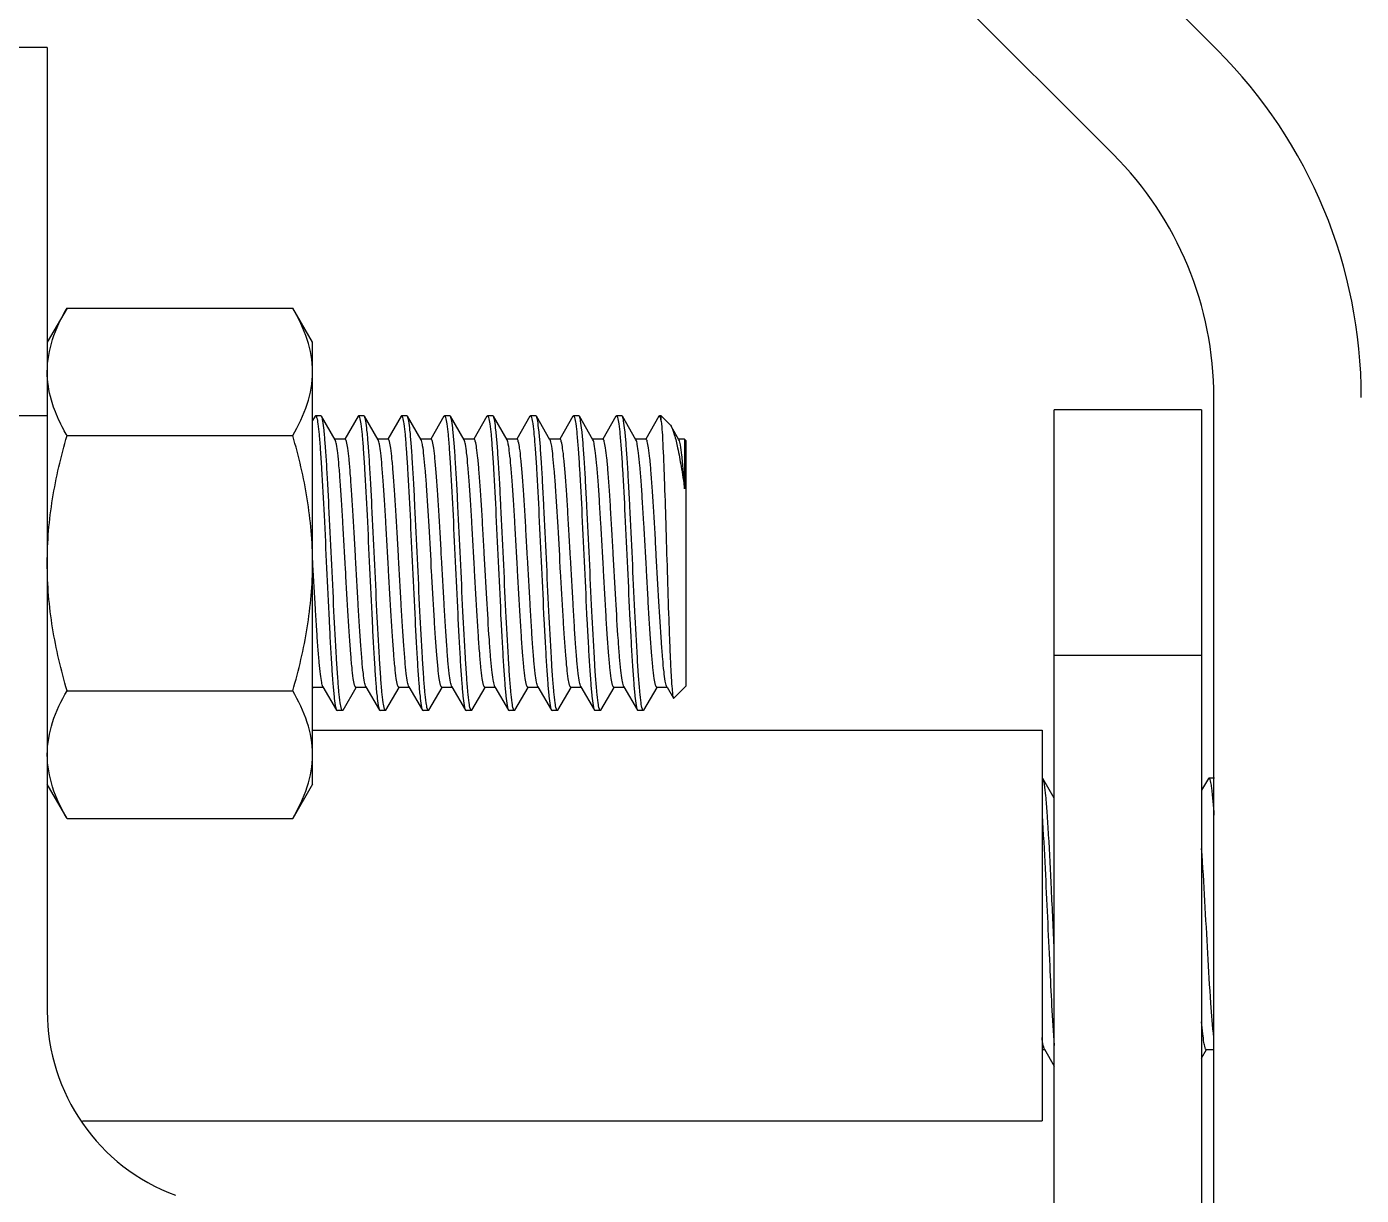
# Model space of a CAD drawing. Extents: x 1382187 to 1725648, y 860327 to 1571294.
# Drawn here: x 1528066 to 1528697, y 1248418 to 1248971 of the extents above; entities that cross this region are included whole.
import ezdxf

# ---------------------------------------------------------------- set-up
doc = ezdxf.new("R2010")
doc.units = 0
doc.header["$LTSCALE"] = 1000
doc.header["$MEASUREMENT"] = 0

msp = doc.modelspace()

# ---------------------------------------------------------------- linework, layer by layer
at = {"linetype": 'Continuous'}
for p, q in [((1528332.83, 1249255.82), (1528629.04, 1248959.62)), ((1528579.75, 1248910.33), (1528283.54, 1249206.54)), ((1528075.62, 1248960.87), (1528005.93, 1248960.87)), ((1528075.62, 1248960.87), (1528075.62, 1248505.18)), ((1528084.96, 1248837.62), (1528075.62, 1248821.45)), ((1528084.96, 1248837.62), (1528191.74, 1248837.62)), ((1528201.08, 1248821.45), (1528191.74, 1248837.62)), ((1528201.08, 1248612.41), (1528201.08, 1248821.45)), ((1528627.38, 1248301.66), (1528627.38, 1248795.34)), ((1528551.88, 1248032.53), (1528551.88, 1248789.53)), ((1528621.58, 1248789.53), (1528551.88, 1248789.53)), ((1528621.58, 1248789.53), (1528621.58, 1247720.86)), ((1528075.62, 1248786.63), (1528005.93, 1248786.63)), ((1528202.26, 1248786.4), (1528201.08, 1248784.36)), ((1528202.26, 1248786.4), (1528202.52, 1248786.63)), ((1528205.06, 1248786.63), (1528202.52, 1248786.63)), ((1528205.06, 1248786.63), (1528202.52, 1248786.63)), ((1528202.52, 1248786.63), (1528202.56, 1248786.62)), ((1528205.32, 1248786.4), (1528205.06, 1248786.63)), ((1528211.74, 1248775.33), (1528205.32, 1248786.4)), ((1528222.59, 1248786.4), (1528216.36, 1248775.66)), ((1528222.59, 1248786.4), (1528222.85, 1248786.63)), ((1528225.39, 1248786.63), (1528222.85, 1248786.63)), ((1528225.39, 1248786.63), (1528222.85, 1248786.63)), ((1528222.85, 1248786.63), (1528222.89, 1248786.62)), ((1528225.65, 1248786.4), (1528225.39, 1248786.63)), ((1528232.07, 1248775.33), (1528225.65, 1248786.4)), ((1528242.92, 1248786.4), (1528236.69, 1248775.66)), ((1528242.92, 1248786.4), (1528243.18, 1248786.63)), ((1528245.72, 1248786.63), (1528243.18, 1248786.63)), ((1528245.72, 1248786.63), (1528243.18, 1248786.63)), ((1528243.18, 1248786.63), (1528243.22, 1248786.62)), ((1528245.98, 1248786.4), (1528245.72, 1248786.63)), ((1528252.4, 1248775.33), (1528245.98, 1248786.4)), ((1528263.25, 1248786.4), (1528257.02, 1248775.66)), ((1528263.25, 1248786.4), (1528263.51, 1248786.63)), ((1528266.05, 1248786.63), (1528263.51, 1248786.63)), ((1528266.05, 1248786.63), (1528263.51, 1248786.63)), ((1528263.51, 1248786.63), (1528263.55, 1248786.62)), ((1528266.31, 1248786.4), (1528266.05, 1248786.63)), ((1528272.73, 1248775.33), (1528266.31, 1248786.4)), ((1528283.58, 1248786.4), (1528277.35, 1248775.66)), ((1528283.58, 1248786.4), (1528283.84, 1248786.63)), ((1528286.38, 1248786.63), (1528283.84, 1248786.63)), ((1528286.38, 1248786.63), (1528283.84, 1248786.63)), ((1528283.84, 1248786.63), (1528283.87, 1248786.62)), ((1528286.64, 1248786.4), (1528286.38, 1248786.63)), ((1528293.06, 1248775.33), (1528286.64, 1248786.4)), ((1528303.9, 1248786.4), (1528297.68, 1248775.66)), ((1528303.9, 1248786.4), (1528304.16, 1248786.63)), ((1528306.7, 1248786.63), (1528304.16, 1248786.63)), ((1528306.7, 1248786.63), (1528304.16, 1248786.63)), ((1528304.16, 1248786.63), (1528304.2, 1248786.62)), ((1528306.96, 1248786.4), (1528306.7, 1248786.63)), ((1528313.38, 1248775.33), (1528306.96, 1248786.4)), ((1528324.23, 1248786.4), (1528318, 1248775.66)), ((1528324.23, 1248786.4), (1528324.49, 1248786.63)), ((1528327.03, 1248786.63), (1528324.49, 1248786.63)), ((1528327.03, 1248786.63), (1528324.49, 1248786.63)), ((1528324.49, 1248786.63), (1528324.53, 1248786.62)), ((1528327.29, 1248786.4), (1528327.03, 1248786.63)), ((1528333.71, 1248775.33), (1528327.29, 1248786.4)), ((1528344.56, 1248786.4), (1528338.33, 1248775.66)), ((1528344.56, 1248786.4), (1528344.82, 1248786.63)), ((1528347.36, 1248786.63), (1528344.82, 1248786.63)), ((1528347.36, 1248786.63), (1528344.82, 1248786.63)), ((1528344.82, 1248786.63), (1528344.86, 1248786.62)), ((1528347.62, 1248786.4), (1528347.36, 1248786.63)), ((1528354.04, 1248775.33), (1528347.62, 1248786.4)), ((1528364.89, 1248786.4), (1528358.66, 1248775.66)), ((1528365.15, 1248786.63), (1528364.89, 1248786.4)), ((1528366.02, 1248786.63), (1528365.15, 1248786.63)), ((1528369.96, 1248782.69), (1528366.02, 1248786.63)), ((1528366.02, 1248784.08), (1528366.02, 1248786.63)), ((1528084.96, 1248777.28), (1528191.74, 1248777.28)), ((1528374.37, 1248775.33), (1528370.62, 1248781.79)), ((1528216.48, 1248775.59), (1528211.59, 1248775.59)), ((1528236.81, 1248775.59), (1528231.92, 1248775.59)), ((1528257.14, 1248775.59), (1528252.25, 1248775.59)), ((1528252.55, 1248774.99), (1528252.4, 1248775.33)), ((1528277.46, 1248775.59), (1528272.57, 1248775.59)), ((1528297.79, 1248775.59), (1528292.9, 1248775.59)), ((1528318.12, 1248775.59), (1528313.23, 1248775.59)), ((1528313.57, 1248774.9), (1528313.38, 1248775.33)), ((1528338.45, 1248775.59), (1528333.56, 1248775.59)), ((1528358.78, 1248775.59), (1528353.89, 1248775.59)), ((1528377.06, 1248775.59), (1528374.21, 1248775.59)), ((1528377.64, 1248775.01), (1528377.06, 1248775.59)), ((1528377.06, 1248775.59), (1528377.06, 1248752.13)), ((1528377.64, 1248775.01), (1528377.64, 1248658.85)), ((1528201.23, 1248716.94), (1528201.08, 1248719.77)), ((1528201.27, 1248716.21), (1528201.23, 1248716.94)), ((1528621.58, 1248673.37), (1528551.88, 1248673.37)), ((1528084.96, 1248656.59), (1528191.74, 1248656.59)), ((1528201.08, 1248657.67), (1528201.39, 1248658.2)), ((1528201.27, 1248658.27), (1528206.16, 1248658.27)), ((1528206.01, 1248658.54), (1528212.43, 1248647.46)), ((1528215.49, 1248647.46), (1528221.71, 1248658.2)), ((1528221.6, 1248658.27), (1528226.49, 1248658.27)), ((1528226.34, 1248658.54), (1528232.76, 1248647.46)), ((1528235.82, 1248647.46), (1528242.04, 1248658.2)), ((1528241.93, 1248658.27), (1528246.82, 1248658.27)), ((1528246.66, 1248658.54), (1528253.08, 1248647.46)), ((1528256.14, 1248647.46), (1528262.37, 1248658.2)), ((1528262.26, 1248658.27), (1528267.15, 1248658.27)), ((1528266.99, 1248658.54), (1528273.41, 1248647.46)), ((1528276.47, 1248647.46), (1528282.7, 1248658.2)), ((1528282.58, 1248658.27), (1528287.47, 1248658.27)), ((1528287.32, 1248658.54), (1528293.74, 1248647.46)), ((1528296.8, 1248647.46), (1528303.03, 1248658.2)), ((1528302.91, 1248658.27), (1528307.8, 1248658.27)), ((1528307.65, 1248658.54), (1528314.07, 1248647.46)), ((1528317.13, 1248647.46), (1528323.35, 1248658.2)), ((1528323.24, 1248658.27), (1528328.13, 1248658.27)), ((1528327.98, 1248658.54), (1528334.4, 1248647.46)), ((1528337.46, 1248647.46), (1528343.68, 1248658.2)), ((1528343.57, 1248658.27), (1528348.46, 1248658.27)), ((1528348.3, 1248658.54), (1528348.12, 1248658.95)), ((1528348.3, 1248658.54), (1528354.72, 1248647.46)), ((1528357.78, 1248647.46), (1528364.01, 1248658.2)), ((1528363.9, 1248658.27), (1528368.79, 1248658.27)), ((1528368.63, 1248658.54), (1528368.53, 1248658.74)), ((1528368.63, 1248658.54), (1528368.79, 1248658.27)), ((1528368.79, 1248658.27), (1528371.73, 1248653.19)), ((1528377.64, 1248658.85), (1528371.91, 1248653.12)), ((1528371.73, 1248653.19), (1528371.91, 1248653.12)), ((1528212.43, 1248647.46), (1528212.69, 1248647.24)), ((1528215.23, 1248647.24), (1528212.69, 1248647.24)), ((1528215.23, 1248647.24), (1528212.69, 1248647.24)), ((1528215.23, 1248647.24), (1528215.19, 1248647.24)), ((1528215.49, 1248647.46), (1528215.23, 1248647.24)), ((1528232.76, 1248647.46), (1528233.02, 1248647.24)), ((1528235.56, 1248647.24), (1528233.02, 1248647.24)), ((1528235.56, 1248647.24), (1528233.02, 1248647.24)), ((1528235.56, 1248647.24), (1528235.52, 1248647.24)), ((1528235.82, 1248647.46), (1528235.56, 1248647.24)), ((1528253.08, 1248647.46), (1528253.34, 1248647.24)), ((1528255.88, 1248647.24), (1528253.34, 1248647.24)), ((1528255.88, 1248647.24), (1528253.34, 1248647.24)), ((1528255.88, 1248647.24), (1528255.85, 1248647.24)), ((1528256.14, 1248647.46), (1528255.88, 1248647.24)), ((1528273.41, 1248647.46), (1528273.67, 1248647.24)), ((1528276.21, 1248647.24), (1528273.67, 1248647.24)), ((1528276.21, 1248647.24), (1528273.67, 1248647.24)), ((1528276.21, 1248647.24), (1528276.17, 1248647.24)), ((1528276.47, 1248647.46), (1528276.21, 1248647.24)), ((1528293.74, 1248647.46), (1528294, 1248647.24)), ((1528296.54, 1248647.24), (1528294, 1248647.24)), ((1528296.54, 1248647.24), (1528294, 1248647.24)), ((1528296.54, 1248647.24), (1528296.5, 1248647.24)), ((1528296.8, 1248647.46), (1528296.54, 1248647.24)), ((1528314.07, 1248647.46), (1528314.33, 1248647.24)), ((1528316.87, 1248647.24), (1528314.33, 1248647.24)), ((1528316.87, 1248647.24), (1528314.33, 1248647.24)), ((1528316.87, 1248647.24), (1528316.83, 1248647.24)), ((1528317.13, 1248647.46), (1528316.87, 1248647.24)), ((1528334.4, 1248647.46), (1528334.66, 1248647.24)), ((1528337.2, 1248647.24), (1528334.66, 1248647.24)), ((1528337.2, 1248647.24), (1528334.66, 1248647.24)), ((1528337.2, 1248647.24), (1528337.16, 1248647.24)), ((1528337.46, 1248647.46), (1528337.2, 1248647.24)), ((1528354.72, 1248647.46), (1528354.98, 1248647.24)), ((1528357.52, 1248647.24), (1528354.98, 1248647.24)), ((1528357.52, 1248647.24), (1528354.98, 1248647.24)), ((1528357.52, 1248647.24), (1528357.49, 1248647.24)), ((1528357.78, 1248647.46), (1528357.52, 1248647.24)), ((1528201.08, 1248637.94), (1528546.07, 1248637.94)), ((1528546.07, 1248637.94), (1528546.07, 1248453.25)), ((1528084.96, 1248596.24), (1528075.62, 1248612.41)), ((1528201.08, 1248612.41), (1528191.74, 1248596.24)), ((1528546.53, 1248615.07), (1528546.27, 1248615.29)), ((1528551.88, 1248605.83), (1528546.53, 1248615.07)), ((1528624.78, 1248615.07), (1528621.58, 1248609.54)), ((1528624.78, 1248615.07), (1528625.04, 1248615.29)), ((1528627.58, 1248615.29), (1528625.04, 1248615.29)), ((1528627.58, 1248615.29), (1528625.04, 1248615.29)), ((1528084.96, 1248596.24), (1528191.74, 1248596.24)), ((1528546.07, 1248486.94), (1528547.52, 1248486.94)), ((1528547.21, 1248487.2), (1528551.88, 1248479.14)), ((1528621.58, 1248482.86), (1528623.94, 1248486.94)), ((1528623.78, 1248486.94), (1528627.38, 1248486.94)), ((1528092.31, 1248453.25), (1528546.07, 1248453.25))]:
    msp.add_line(p, q, dxfattribs=at)
for centre, radius, start, end in [((1528464.76, 1248795.34), 232.32, 0, 45), ((1528464.76, 1248795.34), 162.62, 0, 45), ((1528168.55, 1248505.18), 162.62, 180, 249.68249), ((1528168.55, 1248505.18), 92.93, 180, 249.68249)]:
    msp.add_arc(centre, radius, start, end, dxfattribs=at)
for points, knots in [([(1528075.62, 1248807.45), (1528075.62, 1248812.6), (1528077.55, 1248823.26), (1528082.23, 1248832.89), (1528084.96, 1248837.62)], [0, 0, 0, 0, 0.485069, 1, 1, 1, 1]), ([(1528201.08, 1248807.45), (1528201.08, 1248812.6), (1528199.15, 1248823.26), (1528194.48, 1248832.89), (1528191.74, 1248837.62)], [0, 0, 0, 0, 0.485069, 1, 1, 1, 1]), ([(1528079.03, 1248789.66), (1528078.49, 1248791.11), (1528076.57, 1248796.85), (1528075.62, 1248802.94), (1528075.62, 1248807.45)], [0, 0, 0, 0, 0.255881, 1, 1, 1, 1]), ([(1528191.74, 1248777.28), (1528194.48, 1248782.01), (1528199.15, 1248791.64), (1528201.08, 1248802.3), (1528201.08, 1248807.45)], [0, 0, 0, 0, 0.514931, 1, 1, 1, 1]), ([(1528084.96, 1248777.28), (1528084.38, 1248778.29), (1528082.15, 1248782.29), (1528080.22, 1248786.46), (1528079.03, 1248789.66)], [0, 0, 0, 0, 0.255395, 1, 1, 1, 1]), ([(1528202.56, 1248786.62), (1528202.6, 1248786.61), (1528202.85, 1248786.43), (1528202.92, 1248786.12), (1528203, 1248785.88)], [0, 0, 0, 0, 0.14607, 1, 1, 1, 1]), ([(1528203, 1248785.88), (1528203.3, 1248784.92), (1528203.7, 1248782.18), (1528204.27, 1248777.08), (1528204.82, 1248769.97), (1528205.65, 1248757.26), (1528206.6, 1248738.62), (1528207.71, 1248714.73), (1528208.65, 1248694.45), (1528209.45, 1248679.18), (1528210.02, 1248669.35), (1528210.6, 1248661.11), (1528211.12, 1248654.68), (1528211.73, 1248650.38), (1528212.05, 1248648.11), (1528212.43, 1248647.46)], [0, 0, 0, 0, 0.021893, 0.059338, 0.11121, 0.175832, 0.33449, 0.514559, 0.692469, 0.77323, 0.844901, 0.90513, 0.951948, 0.983856, 1, 1, 1, 1]), ([(1528214.76, 1248647.98), (1528214.45, 1248648.94), (1528214.05, 1248651.68), (1528213.48, 1248656.78), (1528212.93, 1248663.88), (1528212.1, 1248676.59), (1528211.15, 1248695.24), (1528210.05, 1248719.12), (1528209.1, 1248739.41), (1528208.3, 1248754.68), (1528207.74, 1248764.51), (1528207.15, 1248772.75), (1528206.64, 1248779.19), (1528206.02, 1248783.48), (1528205.7, 1248785.76), (1528205.32, 1248786.4)], [0, 0, 0, 0, 0.02187, 0.059297, 0.111154, 0.175764, 0.334422, 0.514507, 0.692435, 0.773208, 0.844889, 0.905123, 0.951944, 0.983855, 1, 1, 1, 1]), ([(1528222.89, 1248786.62), (1528222.93, 1248786.61), (1528223.17, 1248786.43), (1528223.25, 1248786.13), (1528223.32, 1248785.89)], [0, 0, 0, 0, 0.146483, 1, 1, 1, 1]), ([(1528223.32, 1248785.89), (1528223.63, 1248784.93), (1528224.03, 1248782.2), (1528224.6, 1248777.1), (1528225.15, 1248770), (1528225.97, 1248757.29), (1528226.93, 1248738.65), (1528228.03, 1248714.76), (1528228.98, 1248694.47), (1528229.77, 1248679.2), (1528230.34, 1248669.36), (1528230.93, 1248661.12), (1528231.44, 1248654.68), (1528232.06, 1248650.38), (1528232.38, 1248648.11), (1528232.76, 1248647.46)], [0, 0, 0, 0, 0.021833, 0.05923, 0.111064, 0.175659, 0.33431, 0.514413, 0.692368, 0.773157, 0.844855, 0.905103, 0.951934, 0.983852, 1, 1, 1, 1]), ([(1528235.08, 1248647.98), (1528234.78, 1248648.95), (1528234.38, 1248651.68), (1528233.81, 1248656.79), (1528233.26, 1248663.89), (1528232.43, 1248676.6), (1528231.48, 1248695.24), (1528230.37, 1248719.13), (1528229.43, 1248739.41), (1528228.63, 1248754.68), (1528228.06, 1248764.51), (1528227.48, 1248772.75), (1528226.96, 1248779.19), (1528226.35, 1248783.48), (1528226.03, 1248785.76), (1528225.65, 1248786.4)], [0, 0, 0, 0, 0.02189, 0.059333, 0.111204, 0.175825, 0.334482, 0.514553, 0.692464, 0.773225, 0.844897, 0.905128, 0.951947, 0.983856, 1, 1, 1, 1]), ([(1528243.22, 1248786.62), (1528243.26, 1248786.61), (1528243.49, 1248786.43), (1528243.57, 1248786.14), (1528243.64, 1248785.91)], [0, 0, 0, 0, 0.14739, 1, 1, 1, 1]), ([(1528243.64, 1248785.91), (1528243.95, 1248784.95), (1528244.35, 1248782.23), (1528244.92, 1248777.15), (1528245.47, 1248770.06), (1528246.3, 1248757.36), (1528247.25, 1248738.71), (1528248.36, 1248714.81), (1528249.3, 1248694.51), (1528250.1, 1248679.23), (1528250.67, 1248669.38), (1528251.25, 1248661.13), (1528251.77, 1248654.69), (1528252.39, 1248650.38), (1528252.71, 1248648.11), (1528253.08, 1248647.46)], [0, 0, 0, 0, 0.021699, 0.058987, 0.110742, 0.175283, 0.333897, 0.514056, 0.692114, 0.772961, 0.844719, 0.905022, 0.951896, 0.98384, 1, 1, 1, 1]), ([(1528255.41, 1248647.97), (1528255.11, 1248648.94), (1528254.71, 1248651.67), (1528254.14, 1248656.77), (1528253.59, 1248663.87), (1528252.76, 1248676.57), (1528251.81, 1248695.22), (1528250.7, 1248719.11), (1528249.76, 1248739.4), (1528248.96, 1248754.67), (1528248.39, 1248764.5), (1528247.81, 1248772.75), (1528247.29, 1248779.19), (1528246.68, 1248783.48), (1528246.35, 1248785.76), (1528245.98, 1248786.4)], [0, 0, 0, 0, 0.021836, 0.059237, 0.111077, 0.175677, 0.334321, 0.514424, 0.692372, 0.773156, 0.844853, 0.905103, 0.951936, 0.983852, 1, 1, 1, 1]), ([(1528263.55, 1248786.62), (1528263.59, 1248786.61), (1528263.83, 1248786.43), (1528263.9, 1248786.12), (1528263.98, 1248785.89)], [0, 0, 0, 0, 0.146196, 1, 1, 1, 1]), ([(1528263.98, 1248785.89), (1528264.29, 1248784.92), (1528264.69, 1248782.19), (1528265.26, 1248777.08), (1528265.81, 1248769.98), (1528266.63, 1248757.27), (1528267.58, 1248738.63), (1528268.69, 1248714.74), (1528269.63, 1248694.46), (1528270.43, 1248679.19), (1528271, 1248669.36), (1528271.58, 1248661.12), (1528272.1, 1248654.68), (1528272.72, 1248650.38), (1528273.04, 1248648.11), (1528273.41, 1248647.46)], [0, 0, 0, 0, 0.021874, 0.059306, 0.111169, 0.175785, 0.334437, 0.514518, 0.69244, 0.773206, 0.844885, 0.905122, 0.951944, 0.983855, 1, 1, 1, 1]), ([(1528275.75, 1248647.96), (1528275.44, 1248648.92), (1528275.04, 1248651.64), (1528274.47, 1248656.73), (1528273.92, 1248663.82), (1528273.09, 1248676.52), (1528272.14, 1248695.17), (1528271.03, 1248719.06), (1528270.09, 1248739.36), (1528269.29, 1248754.64), (1528268.72, 1248764.49), (1528268.14, 1248772.74), (1528267.62, 1248779.18), (1528267.01, 1248783.48), (1528266.68, 1248785.76), (1528266.31, 1248786.4)], [0, 0, 0, 0, 0.021728, 0.059039, 0.110811, 0.175364, 0.333989, 0.514137, 0.692171, 0.773007, 0.844751, 0.905041, 0.951904, 0.983842, 1, 1, 1, 1]), ([(1528283.87, 1248786.62), (1528283.92, 1248786.61), (1528284.16, 1248786.43), (1528284.23, 1248786.12), (1528284.31, 1248785.88)], [0, 0, 0, 0, 0.146015, 1, 1, 1, 1]), ([(1528284.31, 1248785.88), (1528284.62, 1248784.92), (1528285.02, 1248782.18), (1528285.59, 1248777.07), (1528286.14, 1248769.97), (1528286.96, 1248757.26), (1528287.91, 1248738.61), (1528289.02, 1248714.73), (1528289.96, 1248694.45), (1528290.76, 1248679.18), (1528291.33, 1248669.35), (1528291.91, 1248661.11), (1528292.43, 1248654.68), (1528293.04, 1248650.38), (1528293.37, 1248648.11), (1528293.74, 1248647.46)], [0, 0, 0, 0, 0.021902, 0.059353, 0.11123, 0.175855, 0.334516, 0.514581, 0.692484, 0.773243, 0.844911, 0.905136, 0.951951, 0.983857, 1, 1, 1, 1]), ([(1528296.07, 1248647.98), (1528295.76, 1248648.94), (1528295.36, 1248651.68), (1528294.79, 1248656.78), (1528294.24, 1248663.89), (1528293.42, 1248676.6), (1528292.46, 1248695.24), (1528291.36, 1248719.13), (1528290.41, 1248739.41), (1528289.62, 1248754.68), (1528289.05, 1248764.51), (1528288.46, 1248772.75), (1528287.95, 1248779.19), (1528287.33, 1248783.48), (1528287.01, 1248785.76), (1528286.64, 1248786.4)], [0, 0, 0, 0, 0.021885, 0.059324, 0.11119, 0.175807, 0.334466, 0.514541, 0.692458, 0.773225, 0.8449, 0.90513, 0.951948, 0.983856, 1, 1, 1, 1]), ([(1528304.2, 1248786.62), (1528304.24, 1248786.61), (1528304.48, 1248786.43), (1528304.56, 1248786.13), (1528304.63, 1248785.9)], [0, 0, 0, 0, 0.146759, 1, 1, 1, 1]), ([(1528304.63, 1248785.9), (1528304.94, 1248784.94), (1528305.34, 1248782.21), (1528305.91, 1248777.12), (1528306.46, 1248770.01), (1528307.29, 1248757.31), (1528308.24, 1248738.67), (1528309.35, 1248714.78), (1528310.29, 1248694.48), (1528311.09, 1248679.2), (1528311.66, 1248669.37), (1528312.24, 1248661.12), (1528312.76, 1248654.68), (1528313.37, 1248650.38), (1528313.69, 1248648.11), (1528314.07, 1248647.46)], [0, 0, 0, 0, 0.021792, 0.059156, 0.110966, 0.175545, 0.334187, 0.514308, 0.692293, 0.7731, 0.844815, 0.905079, 0.951923, 0.983848, 1, 1, 1, 1]), ([(1528316.4, 1248647.98), (1528316.09, 1248648.94), (1528315.69, 1248651.68), (1528315.12, 1248656.78), (1528314.57, 1248663.89), (1528313.74, 1248676.59), (1528312.79, 1248695.24), (1528311.69, 1248719.12), (1528310.74, 1248739.41), (1528309.94, 1248754.68), (1528309.38, 1248764.51), (1528308.79, 1248772.75), (1528308.28, 1248779.19), (1528307.66, 1248783.48), (1528307.34, 1248785.76), (1528306.96, 1248786.4)], [0, 0, 0, 0, 0.021878, 0.059312, 0.111177, 0.175794, 0.334448, 0.514526, 0.692445, 0.773211, 0.844888, 0.905123, 0.951945, 0.983855, 1, 1, 1, 1]), ([(1528324.53, 1248786.62), (1528324.57, 1248786.61), (1528324.81, 1248786.43), (1528324.89, 1248786.13), (1528324.96, 1248785.9)], [0, 0, 0, 0, 0.146768, 1, 1, 1, 1]), ([(1528324.96, 1248785.9), (1528325.27, 1248784.94), (1528325.67, 1248782.21), (1528326.24, 1248777.12), (1528326.79, 1248770.01), (1528327.61, 1248757.31), (1528328.57, 1248738.67), (1528329.67, 1248714.78), (1528330.62, 1248694.48), (1528331.41, 1248679.21), (1528331.98, 1248669.37), (1528332.57, 1248661.12), (1528333.08, 1248654.68), (1528333.7, 1248650.38), (1528334.02, 1248648.11), (1528334.4, 1248647.46)], [0, 0, 0, 0, 0.021791, 0.059155, 0.110967, 0.175548, 0.334182, 0.514304, 0.692288, 0.773093, 0.844809, 0.905077, 0.951923, 0.983848, 1, 1, 1, 1]), ([(1528336.73, 1248647.96), (1528336.42, 1248648.92), (1528336.02, 1248651.65), (1528335.45, 1248656.74), (1528334.9, 1248663.84), (1528334.08, 1248676.54), (1528333.12, 1248695.19), (1528332.02, 1248719.08), (1528331.07, 1248739.38), (1528330.27, 1248754.65), (1528329.7, 1248764.49), (1528329.12, 1248772.74), (1528328.6, 1248779.18), (1528327.99, 1248783.48), (1528327.67, 1248785.76), (1528327.29, 1248786.4)], [0, 0, 0, 0, 0.021768, 0.059112, 0.11091, 0.17548, 0.33411, 0.514241, 0.692243, 0.773059, 0.844786, 0.905063, 0.951916, 0.983846, 1, 1, 1, 1]), ([(1528344.86, 1248786.62), (1528344.9, 1248786.61), (1528345.14, 1248786.43), (1528345.22, 1248786.12), (1528345.29, 1248785.89)], [0, 0, 0, 0, 0.146155, 1, 1, 1, 1]), ([(1528345.29, 1248785.89), (1528345.6, 1248784.92), (1528346, 1248782.19), (1528346.57, 1248777.08), (1528347.12, 1248769.97), (1528347.94, 1248757.27), (1528348.9, 1248738.62), (1528350, 1248714.74), (1528350.95, 1248694.45), (1528351.74, 1248679.19), (1528352.31, 1248669.36), (1528352.9, 1248661.12), (1528353.41, 1248654.68), (1528354.03, 1248650.38), (1528354.35, 1248648.11), (1528354.72, 1248647.46)], [0, 0, 0, 0, 0.02188, 0.059316, 0.111182, 0.1758, 0.334454, 0.51453, 0.692448, 0.773213, 0.844889, 0.905123, 0.951945, 0.983855, 1, 1, 1, 1]), ([(1528357.06, 1248647.96), (1528356.75, 1248648.92), (1528356.35, 1248651.65), (1528355.78, 1248656.74), (1528355.23, 1248663.84), (1528354.4, 1248676.54), (1528353.45, 1248695.19), (1528352.34, 1248719.08), (1528351.4, 1248739.38), (1528350.6, 1248754.65), (1528350.03, 1248764.49), (1528349.45, 1248772.74), (1528348.93, 1248779.18), (1528348.32, 1248783.48), (1528347.99, 1248785.76), (1528347.62, 1248786.4)], [0, 0, 0, 0, 0.021766, 0.059108, 0.110903, 0.175472, 0.334108, 0.51424, 0.692244, 0.773062, 0.844789, 0.905064, 0.951915, 0.983846, 1, 1, 1, 1]), ([(1528365.4, 1248786.42), (1528365.36, 1248786.48), (1528365.3, 1248786.57), (1528365.19, 1248786.63), (1528365.15, 1248786.63)], [0, 0, 0, 0, 0.595459, 1, 1, 1, 1]), ([(1528366.02, 1248784.08), (1528365.98, 1248784.36), (1528365.82, 1248785.15), (1528365.67, 1248785.97), (1528365.4, 1248786.42)], [0, 0, 0, 0, 0.346578, 1, 1, 1, 1]), ([(1528366.02, 1248784.08), (1528366.37, 1248780.61), (1528366.83, 1248771.56), (1528367.49, 1248755.48), (1528368.13, 1248735.19), (1528368.81, 1248713.03), (1528369.38, 1248694.55), (1528369.88, 1248680.83), (1528370.22, 1248672.09), (1528370.6, 1248664.83), (1528370.88, 1248659.22), (1528371.33, 1248655.59), (1528371.44, 1248653.69), (1528371.73, 1248653.19)], [0, 0, 0, 0, 0.079873, 0.207357, 0.368394, 0.544526, 0.714953, 0.791458, 0.858883, 0.915067, 0.958179, 0.986787, 1, 1, 1, 1]), ([(1528075.62, 1248716.93), (1528075.62, 1248727.13), (1528077.41, 1248747.57), (1528082.13, 1248767.47), (1528084.96, 1248777.28)], [0, 0, 0, 0, 0.499896, 1, 1, 1, 1]), ([(1528201.08, 1248716.93), (1528201.08, 1248727.13), (1528199.3, 1248747.57), (1528194.57, 1248767.47), (1528191.74, 1248777.28)], [0, 0, 0, 0, 0.499896, 1, 1, 1, 1]), ([(1528370.62, 1248781.79), (1528371.33, 1248780.57), (1528372.47, 1248777.1), (1528373.98, 1248770.72), (1528375.53, 1248762.12), (1528376.53, 1248755.67), (1528377.06, 1248752.13)], [0, 0, 0, 0, 0.139011, 0.356589, 0.647179, 1, 1, 1, 1]), ([(1528221.6, 1248658.27), (1528221.46, 1248658.27), (1528221.17, 1248658.69), (1528220.77, 1248660.03), (1528220.23, 1248663.14), (1528219.67, 1248668.16), (1528219.07, 1248674.99), (1528218.48, 1248683.31), (1528217.88, 1248692.86), (1528217.27, 1248703.27), (1528216.47, 1248717.79), (1528215.68, 1248732.18), (1528214.86, 1248745.91), (1528214.26, 1248754.89), (1528213.65, 1248762.49), (1528213.1, 1248768.47), (1528212.48, 1248772.53), (1528212.11, 1248774.69), (1528211.74, 1248775.33)], [0, 0, 0, 0, 0.003456, 0.010692, 0.037889, 0.081613, 0.140406, 0.212192, 0.2944, 0.384075, 0.477989, 0.664972, 0.751304, 0.828651, 0.894236, 0.945722, 0.981321, 1, 1, 1, 1]), ([(1528226.34, 1248658.54), (1528225.97, 1248659.17), (1528225.6, 1248661.33), (1528224.98, 1248665.39), (1528224.43, 1248671.38), (1528223.82, 1248678.98), (1528223.22, 1248687.96), (1528222.4, 1248701.69), (1528221.61, 1248716.08), (1528220.81, 1248730.6), (1528220.2, 1248741.01), (1528219.6, 1248750.55), (1528219.01, 1248758.88), (1528218.41, 1248765.71), (1528217.85, 1248770.72), (1528217.31, 1248773.83), (1528216.91, 1248775.18), (1528216.62, 1248775.59), (1528216.48, 1248775.59)], [0, 0, 0, 0, 0.01868, 0.054278, 0.105764, 0.171348, 0.248694, 0.335027, 0.52201, 0.615925, 0.705601, 0.787809, 0.859593, 0.918386, 0.962109, 0.989306, 0.996546, 1, 1, 1, 1]), ([(1528241.93, 1248658.27), (1528241.79, 1248658.27), (1528241.5, 1248658.69), (1528241.09, 1248660.03), (1528240.55, 1248663.14), (1528240, 1248668.16), (1528239.4, 1248674.99), (1528238.81, 1248683.31), (1528238.21, 1248692.86), (1528237.6, 1248703.27), (1528236.8, 1248717.79), (1528236.01, 1248732.18), (1528235.18, 1248745.91), (1528234.59, 1248754.89), (1528233.98, 1248762.49), (1528233.43, 1248768.47), (1528232.81, 1248772.53), (1528232.44, 1248774.69), (1528232.07, 1248775.33)], [0, 0, 0, 0, 0.003456, 0.010693, 0.037891, 0.081614, 0.140408, 0.212192, 0.2944, 0.384075, 0.47799, 0.664974, 0.751306, 0.828653, 0.894237, 0.945723, 0.981321, 1, 1, 1, 1]), ([(1528246.66, 1248658.54), (1528246.3, 1248659.17), (1528245.93, 1248661.33), (1528245.31, 1248665.39), (1528244.75, 1248671.38), (1528244.15, 1248678.98), (1528243.55, 1248687.96), (1528242.72, 1248701.69), (1528241.94, 1248716.08), (1528241.13, 1248730.6), (1528240.53, 1248741.01), (1528239.93, 1248750.55), (1528239.33, 1248758.88), (1528238.74, 1248765.71), (1528238.18, 1248770.72), (1528237.64, 1248773.83), (1528237.24, 1248775.18), (1528236.94, 1248775.59), (1528236.81, 1248775.59)], [0, 0, 0, 0, 0.018679, 0.054277, 0.105763, 0.171348, 0.248694, 0.335027, 0.52201, 0.615925, 0.7056, 0.787807, 0.859593, 0.918386, 0.96211, 0.989308, 0.996544, 1, 1, 1, 1]), ([(1528262.26, 1248658.27), (1528262.12, 1248658.27), (1528261.83, 1248658.67), (1528261.44, 1248659.98), (1528260.9, 1248662.99), (1528260.36, 1248667.86), (1528259.77, 1248674.5), (1528259.18, 1248682.6), (1528258.59, 1248691.91), (1528258, 1248702.09), (1528257.2, 1248716.37), (1528256.26, 1248733.65), (1528255.28, 1248749.94), (1528254.43, 1248761.08), (1528253.87, 1248767.33), (1528253.28, 1248771.78), (1528252.87, 1248774.17), (1528252.55, 1248774.99)], [0, 0, 0, 0, 0.003387, 0.010439, 0.0369, 0.079457, 0.136743, 0.2068, 0.287199, 0.375139, 0.467553, 0.652855, 0.817457, 0.884687, 0.938635, 0.97747, 1, 1, 1, 1]), ([(1528266.99, 1248658.54), (1528266.62, 1248659.17), (1528266.25, 1248661.33), (1528265.63, 1248665.39), (1528265.08, 1248671.38), (1528264.48, 1248678.98), (1528263.88, 1248687.96), (1528263.05, 1248701.69), (1528262.27, 1248716.08), (1528261.46, 1248730.6), (1528260.86, 1248741.01), (1528260.26, 1248750.55), (1528259.66, 1248758.88), (1528259.06, 1248765.71), (1528258.51, 1248770.72), (1528257.97, 1248773.83), (1528257.57, 1248775.18), (1528257.27, 1248775.59), (1528257.14, 1248775.59)], [0, 0, 0, 0, 0.01868, 0.054279, 0.105765, 0.17135, 0.248697, 0.335029, 0.522011, 0.615926, 0.705601, 0.787809, 0.859595, 0.918388, 0.962111, 0.989308, 0.996545, 1, 1, 1, 1]), ([(1528282.58, 1248658.27), (1528282.45, 1248658.27), (1528282.15, 1248658.69), (1528281.75, 1248660.03), (1528281.21, 1248663.14), (1528280.66, 1248668.16), (1528280.06, 1248674.99), (1528279.46, 1248683.31), (1528278.86, 1248692.86), (1528278.26, 1248703.27), (1528277.45, 1248717.79), (1528276.67, 1248732.18), (1528275.84, 1248745.91), (1528275.24, 1248754.89), (1528274.64, 1248762.49), (1528274.09, 1248768.47), (1528273.46, 1248772.53), (1528273.1, 1248774.69), (1528272.73, 1248775.33)], [0, 0, 0, 0, 0.003455, 0.010692, 0.037889, 0.081612, 0.140406, 0.212191, 0.294399, 0.384075, 0.477989, 0.664972, 0.751304, 0.82865, 0.894235, 0.945722, 0.981321, 1, 1, 1, 1]), ([(1528287.1, 1248659.05), (1528286.8, 1248659.94), (1528286.38, 1248662.43), (1528285.8, 1248667.04), (1528285.24, 1248673.38), (1528284.4, 1248684.59), (1528283.43, 1248700.87), (1528282.49, 1248718.08), (1528281.7, 1248732.26), (1528281.11, 1248742.35), (1528280.52, 1248751.56), (1528279.93, 1248759.57), (1528279.35, 1248766.13), (1528278.81, 1248770.93), (1528278.28, 1248773.91), (1528277.89, 1248775.2), (1528277.6, 1248775.59), (1528277.46, 1248775.59)], [0, 0, 0, 0, 0.024104, 0.064245, 0.119183, 0.187069, 0.352029, 0.536643, 0.62845, 0.715691, 0.795361, 0.864724, 0.921406, 0.963495, 0.989662, 0.996639, 1, 1, 1, 1]), ([(1528302.91, 1248658.27), (1528302.78, 1248658.27), (1528302.48, 1248658.69), (1528302.08, 1248660.03), (1528301.54, 1248663.14), (1528300.98, 1248668.16), (1528300.39, 1248674.99), (1528299.79, 1248683.31), (1528299.19, 1248692.86), (1528298.59, 1248703.27), (1528297.78, 1248717.79), (1528297, 1248732.18), (1528296.17, 1248745.91), (1528295.57, 1248754.89), (1528294.97, 1248762.49), (1528294.41, 1248768.47), (1528293.79, 1248772.53), (1528293.42, 1248774.69), (1528293.06, 1248775.33)], [0, 0, 0, 0, 0.003456, 0.010693, 0.037891, 0.081614, 0.140408, 0.212193, 0.2944, 0.384075, 0.47799, 0.664974, 0.751306, 0.828653, 0.894237, 0.945723, 0.981321, 1, 1, 1, 1]), ([(1528307.65, 1248658.54), (1528307.28, 1248659.17), (1528306.91, 1248661.33), (1528306.29, 1248665.39), (1528305.74, 1248671.38), (1528305.13, 1248678.98), (1528304.54, 1248687.96), (1528303.71, 1248701.69), (1528302.92, 1248716.08), (1528302.12, 1248730.6), (1528301.51, 1248741.01), (1528300.91, 1248750.55), (1528300.32, 1248758.88), (1528299.72, 1248765.71), (1528299.17, 1248770.72), (1528298.62, 1248773.83), (1528298.22, 1248775.18), (1528297.93, 1248775.59), (1528297.79, 1248775.59)], [0, 0, 0, 0, 0.018679, 0.054277, 0.105763, 0.171347, 0.248694, 0.335027, 0.52201, 0.615925, 0.7056, 0.787807, 0.859592, 0.918386, 0.962109, 0.989307, 0.996544, 1, 1, 1, 1]), ([(1528323.24, 1248658.27), (1528323.11, 1248658.27), (1528322.82, 1248658.67), (1528322.42, 1248659.97), (1528321.89, 1248662.96), (1528321.35, 1248667.79), (1528320.76, 1248674.39), (1528320.18, 1248682.44), (1528319.59, 1248691.7), (1528319, 1248701.83), (1528318.2, 1248716.06), (1528317.26, 1248733.3), (1528316.29, 1248749.59), (1528315.44, 1248760.77), (1528314.88, 1248767.06), (1528314.3, 1248771.6), (1528313.88, 1248774.04), (1528313.57, 1248774.9)], [0, 0, 0, 0, 0.003373, 0.010385, 0.036689, 0.078996, 0.13596, 0.205646, 0.285655, 0.373222, 0.465313, 0.650248, 0.815042, 0.882623, 0.937099, 0.976631, 1, 1, 1, 1]), ([(1528327.98, 1248658.54), (1528327.61, 1248659.17), (1528327.24, 1248661.33), (1528326.62, 1248665.39), (1528326.07, 1248671.38), (1528325.46, 1248678.98), (1528324.86, 1248687.96), (1528324.04, 1248701.69), (1528323.25, 1248716.08), (1528322.45, 1248730.6), (1528321.84, 1248741.01), (1528321.24, 1248750.55), (1528320.65, 1248758.88), (1528320.05, 1248765.71), (1528319.49, 1248770.72), (1528318.95, 1248773.83), (1528318.55, 1248775.18), (1528318.26, 1248775.59), (1528318.12, 1248775.59)], [0, 0, 0, 0, 0.01868, 0.054279, 0.105765, 0.17135, 0.248697, 0.335029, 0.522011, 0.615925, 0.705601, 0.787809, 0.859595, 0.918388, 0.962111, 0.989308, 0.996545, 1, 1, 1, 1]), ([(1528343.57, 1248658.27), (1528343.43, 1248658.27), (1528343.14, 1248658.69), (1528342.74, 1248660.03), (1528342.19, 1248663.14), (1528341.64, 1248668.16), (1528341.04, 1248674.99), (1528340.45, 1248683.31), (1528339.85, 1248692.86), (1528339.24, 1248703.27), (1528338.44, 1248717.79), (1528337.65, 1248732.18), (1528336.82, 1248745.91), (1528336.23, 1248754.89), (1528335.62, 1248762.49), (1528335.07, 1248768.47), (1528334.45, 1248772.53), (1528334.08, 1248774.69), (1528333.71, 1248775.33)], [0, 0, 0, 0, 0.003455, 0.010692, 0.037889, 0.081612, 0.140405, 0.212191, 0.294399, 0.384075, 0.477989, 0.664971, 0.751303, 0.82865, 0.894235, 0.945721, 0.98132, 1, 1, 1, 1]), ([(1528348.12, 1248658.95), (1528347.81, 1248659.8), (1528347.39, 1248662.24), (1528346.81, 1248666.77), (1528346.25, 1248673.06), (1528345.4, 1248684.24), (1528344.43, 1248700.52), (1528343.49, 1248717.77), (1528342.69, 1248732), (1528342.1, 1248742.14), (1528341.51, 1248751.4), (1528340.93, 1248759.46), (1528340.34, 1248766.06), (1528339.8, 1248770.9), (1528339.26, 1248773.89), (1528338.87, 1248775.19), (1528338.58, 1248775.59), (1528338.45, 1248775.59)], [0, 0, 0, 0, 0.023269, 0.062718, 0.117132, 0.184671, 0.349442, 0.534421, 0.62655, 0.714161, 0.794217, 0.863947, 0.920949, 0.963286, 0.989608, 0.996625, 1, 1, 1, 1]), ([(1528363.9, 1248658.27), (1528363.76, 1248658.27), (1528363.46, 1248658.69), (1528363.06, 1248660.03), (1528362.52, 1248663.14), (1528361.97, 1248668.16), (1528361.37, 1248674.99), (1528360.78, 1248683.31), (1528360.17, 1248692.86), (1528359.57, 1248703.27), (1528358.76, 1248717.79), (1528357.98, 1248732.18), (1528357.15, 1248745.91), (1528356.56, 1248754.89), (1528355.95, 1248762.49), (1528355.4, 1248768.47), (1528354.78, 1248772.53), (1528354.41, 1248774.69), (1528354.04, 1248775.33)], [0, 0, 0, 0, 0.003455, 0.010693, 0.037891, 0.081614, 0.140407, 0.212192, 0.2944, 0.384075, 0.47799, 0.664974, 0.751306, 0.828653, 0.894237, 0.945723, 0.981321, 1, 1, 1, 1]), ([(1528368.53, 1248658.74), (1528368.2, 1248659.5), (1528367.8, 1248661.81), (1528367.2, 1248666.14), (1528366.64, 1248672.29), (1528365.79, 1248683.38), (1528364.81, 1248699.68), (1528363.86, 1248717.01), (1528363.06, 1248731.37), (1528362.46, 1248741.63), (1528361.86, 1248751.02), (1528361.28, 1248759.2), (1528360.68, 1248765.9), (1528360.14, 1248770.82), (1528359.6, 1248773.87), (1528359.2, 1248775.19), (1528358.91, 1248775.59), (1528358.78, 1248775.59)], [0, 0, 0, 0, 0.021222, 0.058965, 0.112084, 0.178762, 0.343059, 0.528931, 0.621852, 0.710377, 0.791385, 0.862024, 0.919818, 0.962768, 0.989477, 0.996588, 1, 1, 1, 1]), ([(1528377.06, 1248752.13), (1528376.85, 1248755.11), (1528376.45, 1248760.43), (1528375.86, 1248767.39), (1528375.17, 1248772.1), (1528374.79, 1248774.61), (1528374.37, 1248775.33)], [0, 0, 0, 0, 0.382915, 0.68479, 0.89301, 1, 1, 1, 1]), ([(1528084.96, 1248656.59), (1528082.13, 1248666.39), (1528077.41, 1248686.3), (1528075.62, 1248706.73), (1528075.62, 1248716.93)], [0, 0, 0, 0, 0.500104, 1, 1, 1, 1]), ([(1528191.74, 1248656.59), (1528194.57, 1248666.39), (1528199.3, 1248686.3), (1528201.08, 1248706.73), (1528201.08, 1248716.93)], [0, 0, 0, 0, 0.500104, 1, 1, 1, 1]), ([(1528206.01, 1248658.54), (1528205.66, 1248659.14), (1528205.3, 1248661.15), (1528204.71, 1248664.95), (1528204.17, 1248670.54), (1528203.59, 1248677.64), (1528203.02, 1248686.06), (1528202.22, 1248699.06), (1528201.66, 1248709.23), (1528201.27, 1248716.21)], [0, 0, 0, 0, 0.035817, 0.103405, 0.201006, 0.325505, 0.472815, 0.638061, 1, 1, 1, 1]), ([(1528075.62, 1248626.41), (1528075.62, 1248631.57), (1528077.55, 1248642.23), (1528082.23, 1248651.85), (1528084.96, 1248656.59)], [0, 0, 0, 0, 0.485069, 1, 1, 1, 1]), ([(1528201.08, 1248626.41), (1528201.08, 1248631.57), (1528199.15, 1248642.23), (1528194.48, 1248651.85), (1528191.74, 1248656.59)], [0, 0, 0, 0, 0.485069, 1, 1, 1, 1]), ([(1528201.27, 1248658.27), (1528201.24, 1248658.27), (1528201.16, 1248658.3), (1528201.11, 1248658.35), (1528201.08, 1248658.38)], [0, 0, 0, 0, 0.445368, 1, 1, 1, 1]), ([(1528215.19, 1248647.24), (1528215.15, 1248647.25), (1528214.91, 1248647.44), (1528214.83, 1248647.74), (1528214.76, 1248647.98)], [0, 0, 0, 0, 0.146229, 1, 1, 1, 1]), ([(1528235.52, 1248647.24), (1528235.48, 1248647.25), (1528235.23, 1248647.44), (1528235.16, 1248647.74), (1528235.08, 1248647.98)], [0, 0, 0, 0, 0.146092, 1, 1, 1, 1]), ([(1528255.85, 1248647.24), (1528255.8, 1248647.25), (1528255.56, 1248647.44), (1528255.49, 1248647.74), (1528255.41, 1248647.97)], [0, 0, 0, 0, 0.146465, 1, 1, 1, 1]), ([(1528276.17, 1248647.24), (1528276.13, 1248647.25), (1528275.9, 1248647.43), (1528275.82, 1248647.73), (1528275.75, 1248647.96)], [0, 0, 0, 0, 0.147196, 1, 1, 1, 1]), ([(1528296.5, 1248647.24), (1528296.46, 1248647.25), (1528296.22, 1248647.44), (1528296.14, 1248647.74), (1528296.07, 1248647.98)], [0, 0, 0, 0, 0.146127, 1, 1, 1, 1]), ([(1528316.83, 1248647.24), (1528316.79, 1248647.25), (1528316.55, 1248647.44), (1528316.47, 1248647.74), (1528316.4, 1248647.98)], [0, 0, 0, 0, 0.146169, 1, 1, 1, 1]), ([(1528337.16, 1248647.24), (1528337.12, 1248647.25), (1528336.88, 1248647.43), (1528336.8, 1248647.73), (1528336.73, 1248647.96)], [0, 0, 0, 0, 0.146926, 1, 1, 1, 1]), ([(1528357.49, 1248647.24), (1528357.44, 1248647.25), (1528357.21, 1248647.43), (1528357.13, 1248647.73), (1528357.06, 1248647.96)], [0, 0, 0, 0, 0.146938, 1, 1, 1, 1]), ([(1528084.96, 1248596.24), (1528082.23, 1248600.98), (1528077.55, 1248610.6), (1528075.62, 1248621.26), (1528075.62, 1248626.41)], [0, 0, 0, 0, 0.514931, 1, 1, 1, 1]), ([(1528191.74, 1248596.24), (1528194.48, 1248600.98), (1528199.15, 1248610.6), (1528201.08, 1248621.26), (1528201.08, 1248626.41)], [0, 0, 0, 0, 0.514931, 1, 1, 1, 1]), ([(1528551.88, 1248534.19), (1528551.43, 1248543.72), (1528550.6, 1248561.82), (1528549.55, 1248583.4), (1528548.59, 1248598.1), (1528548.03, 1248606.13), (1528547.3, 1248611.46), (1528546.98, 1248614.28), (1528546.53, 1248615.07)], [0, 0, 0, 0, 0.352979, 0.670269, 0.798336, 0.89849, 0.966549, 1, 1, 1, 1]), ([(1528625.04, 1248615.29), (1528625.1, 1248615.29), (1528625.25, 1248615.18), (1528625.32, 1248615.03), (1528625.36, 1248614.94)], [0, 0, 0, 0, 0.372755, 1, 1, 1, 1]), ([(1528625.36, 1248614.94), (1528625.41, 1248614.84), (1528625.61, 1248614.29), (1528625.73, 1248613.72), (1528625.82, 1248613.25)], [0, 0, 0, 0, 0.179445, 1, 1, 1, 1]), ([(1528625.82, 1248613.25), (1528625.98, 1248612.42), (1528626.72, 1248607.27), (1528627.08, 1248602.07), (1528627.38, 1248597.73)], [0, 0, 0, 0, 0.162909, 1, 1, 1, 1]), ([(1528546.07, 1248597.74), (1528546.66, 1248589.33), (1528547.91, 1248565.6), (1528549.56, 1248529.32), (1528550.88, 1248501.44), (1528551.88, 1248488.91)], [0, 0, 0, 0, 0.231876, 0.654001, 1, 1, 1, 1]), ([(1528627.38, 1248492.69), (1528626.7, 1248498.07), (1528625.73, 1248511.33), (1528623.92, 1248541.12), (1528622.74, 1248565.53), (1528621.58, 1248582.06)], [0, 0, 0, 0, 0.181921, 0.444719, 1, 1, 1, 1]), ([(1528623.78, 1248486.94), (1528623.45, 1248486.94), (1528623.04, 1248488.53), (1528622.56, 1248490.69), (1528622.05, 1248495.01), (1528621.74, 1248498.2), (1528621.58, 1248500.08)], [0, 0, 0, 0, 0.07557, 0.268534, 0.579327, 1, 1, 1, 1]), ([(1528546.88, 1248488.07), (1528546.8, 1248488.35), (1528546.45, 1248489.87), (1528546.23, 1248491.43), (1528546.07, 1248492.7)], [0, 0, 0, 0, 0.181659, 1, 1, 1, 1]), ([(1528547.21, 1248487.2), (1528547.14, 1248487.32), (1528547.02, 1248487.6), (1528546.93, 1248487.9), (1528546.88, 1248488.07)], [0, 0, 0, 0, 0.424647, 1, 1, 1, 1])]:
    msp.add_open_spline(points, degree=3, knots=knots, dxfattribs=at)
for points in [[(1528369.96, 1248782.69), (1528370.22, 1248782.43), (1528370.43, 1248782.11), (1528370.62, 1248781.79)], [(1528287.32, 1248658.54), (1528287.23, 1248658.7), (1528287.16, 1248658.87), (1528287.1, 1248659.05)]]:
    msp.add_open_spline(points, degree=3, dxfattribs=at)

doc.saveas('drawing.dxf')
